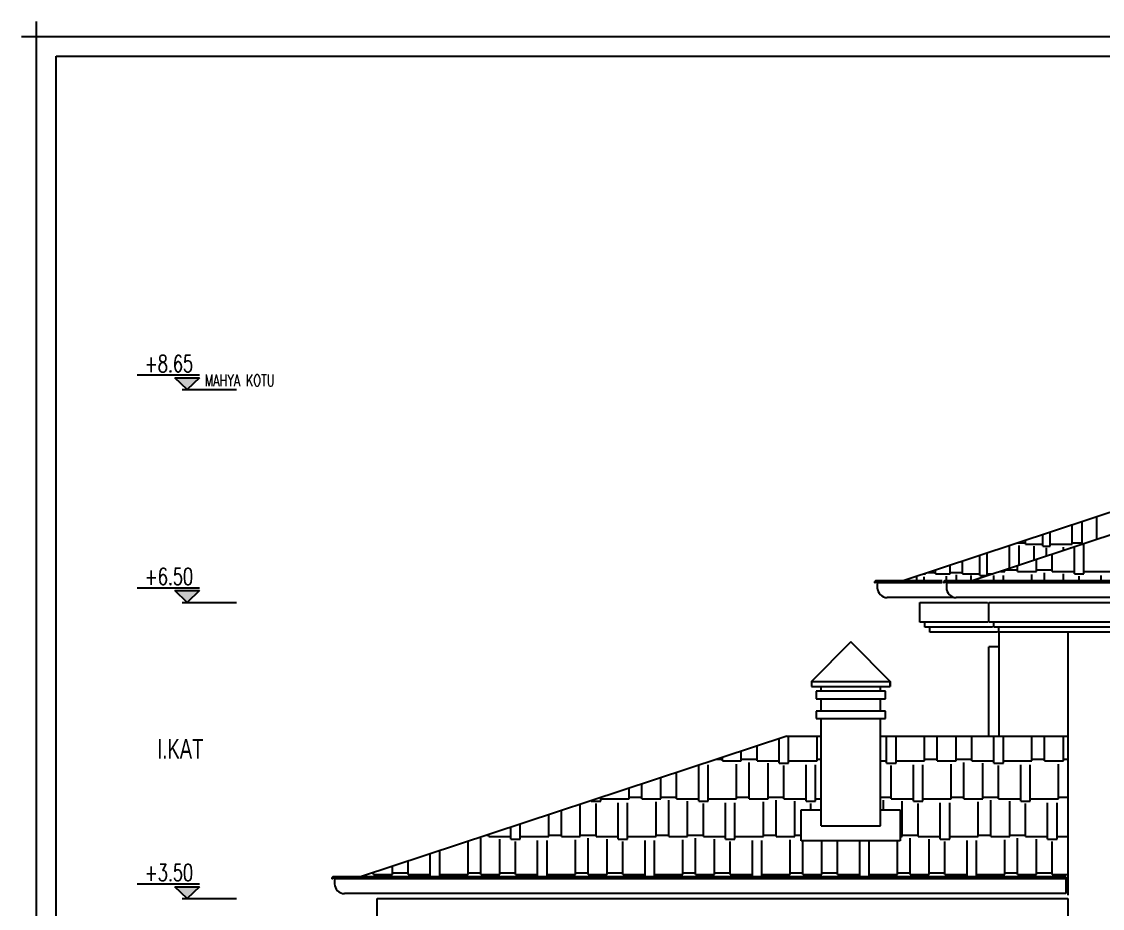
# Model space of a CAD drawing. Extents: x 3907.4 to 3911.57, y -3054.42 to -3053.7.
# Drawn here: x 3909.877 to 3910.0961, y -3054.2398 to -3054.0601 of the extents above; entities that cross this region are included whole.
import ezdxf
from ezdxf.enums import TextEntityAlignment as Align

# ---------------------------------------------------------------- set-up
doc = ezdxf.new("R2010")
doc.units = 0
doc.header["$LTSCALE"] = 2
doc.header["$MEASUREMENT"] = 0
for name, color, linetype in [('DUVAR', 7, 'CONTINUOUS'), ('KİREMİT', 9, 'CONTINUOUS'), ('TEXT', 11, 'CONTINUOUS')]:
    doc.layers.add(name, color=color, linetype=linetype)
doc.layers.add('Standard', color=7, linetype='CONTINUOUS', lineweight=25)
doc.styles.add('KAPı-PEN', font='simplex.shx', dxfattribs={"width": 0.7, "height": 10})
doc.styles.add('MAHAL', font='stylu.ttf', dxfattribs={"width": 0.7, "height": 20})

msp = doc.modelspace()

# ---------------------------------------------------------------- hatches: boundary and pattern name
at = {"layer": 'TEXT'}
for points in [[(3909.91309, -3054.13226), (3909.90809, -3054.13226), (3909.91059, -3054.13466)], [(3909.91309, -3054.17541), (3909.90809, -3054.17541), (3909.91059, -3054.17781)], [(3909.91309, -3054.23541), (3909.90809, -3054.23541), (3909.91059, -3054.23781)]]:
    msp.add_hatch(color=3, dxfattribs=at).paths.add_polyline_path(points)

# ---------------------------------------------------------------- linework, layer by layer
at = {"layer": 'DUVAR', "color": 3}
for p, q in [((3910.13713, -3054.14654), (3910.05571, -3054.17341)), ((3910.05913, -3054.17781), (3910.07284, -3054.17781)), ((3910.05913, -3054.18181), (3910.05913, -3054.17781)), ((3910.06013, -3054.18181), (3910.05913, -3054.18181)), ((3910.06013, -3054.18281), (3910.06013, -3054.18181)), ((3910.21513, -3054.18181), (3910.07413, -3054.18181)), ((3910.06113, -3054.18281), (3910.06013, -3054.18281)), ((3910.06113, -3054.18381), (3910.06113, -3054.18281)), ((3910.07489, -3054.18381), (3910.06113, -3054.18381)), ((3910.21413, -3054.18281), (3910.07513, -3054.18281))]:
    msp.add_line(p, q, dxfattribs=at)
at = {"layer": 'DUVAR', "color": 4}
for p, q in [((3910.14463, -3054.14868), (3910.06971, -3054.17341)), ((3910.08913, -3054.18381), (3910.08913, -3054.23711))]:
    msp.add_line(p, q, dxfattribs=at)
at = {"layer": 'DUVAR', "color": 5}
for p, q in [((3910.07313, -3054.17781), (3910.21613, -3054.17781)), ((3910.07313, -3054.18181), (3910.07313, -3054.17781)), ((3910.07413, -3054.18181), (3910.07313, -3054.18181)), ((3910.07413, -3054.18281), (3910.07413, -3054.18181)), ((3910.07513, -3054.18281), (3910.07413, -3054.18281)), ((3910.07513, -3054.18381), (3910.07513, -3054.18281)), ((3910.21413, -3054.18381), (3910.07513, -3054.18381)), ((3909.94913, -3054.23781), (3910.08913, -3054.23781)), ((3909.94913, -3054.24181), (3909.94913, -3054.23781)), ((3910.08913, -3054.23781), (3910.08913, -3054.24381))]:
    msp.add_line(p, q, dxfattribs=at)
at = {"layer": 'DUVAR', "color": 6}
for p, q in [((3910.07292, -3054.18181), (3910.05913, -3054.18181)), ((3910.07383, -3054.18281), (3910.06113, -3054.18281))]:
    msp.add_line(p, q, dxfattribs=at)
at = {"layer": 'DUVAR', "color": 11}
msp.add_line((3910.07513, -3054.18381), (3910.07513, -3054.20489), dxfattribs=at)
at = {"layer": 'DUVAR'}
for p, q in [((3910.03713, -3054.19381), (3910.04513, -3054.18581)), ((3910.04513, -3054.18581), (3910.03713, -3054.19381)), ((3910.04513, -3054.18581), (3910.05313, -3054.19381)), ((3910.05313, -3054.19381), (3910.04513, -3054.18581)), ((3910.03713, -3054.19381), (3910.03713, -3054.19481)), ((3910.03713, -3054.19381), (3910.03713, -3054.19481)), ((3910.03713, -3054.19481), (3910.05313, -3054.19481)), ((3910.03913, -3054.19581), (3910.03913, -3054.19481)), ((3910.05113, -3054.19581), (3910.05113, -3054.19481)), ((3910.05313, -3054.19381), (3910.05313, -3054.19481)), ((3910.05313, -3054.19481), (3910.05313, -3054.19381)), ((3910.03913, -3054.19981), (3910.03913, -3054.19731)), ((3910.05113, -3054.19981), (3910.05113, -3054.19731)), ((3910.03913, -3054.22308), (3910.03913, -3054.20131)), ((3910.05113, -3054.22308), (3910.05113, -3054.20131)), ((3910.03913, -3054.22308), (3910.05113, -3054.22308))]:
    msp.add_line(p, q, dxfattribs=at)
at = {"layer": 'DUVAR', "color": 7}
for p, q in [((3910.03213, -3054.20489), (3909.94571, -3054.23341)), ((3910.03213, -3054.20489), (3910.03913, -3054.20489)), ((3910.05113, -3054.20489), (3910.08913, -3054.20489))]:
    msp.add_line(p, q, dxfattribs=at)
at = {"layer": 'KİREMİT', "color": 9}
for p, q in [((3910.09002, -3054.16599), (3910.09002, -3054.16208)), ((3910.09202, -3054.16599), (3910.09202, -3054.16142)), ((3910.09502, -3054.16505), (3910.09502, -3054.16043)), ((3910.08402, -3054.16637), (3910.08402, -3054.16406)), ((3910.08552, -3054.16637), (3910.08552, -3054.16357)), ((3910.07727, -3054.17091), (3910.07727, -3054.16649)), ((3910.07893, -3054.16574), (3910.08052, -3054.16574)), ((3910.07927, -3054.17025), (3910.07927, -3054.16624)), ((3910.08052, -3054.16599), (3910.08052, -3054.16522)), ((3910.08052, -3054.16599), (3910.08402, -3054.16599)), ((3910.08227, -3054.16926), (3910.08227, -3054.16637)), ((3910.08402, -3054.16637), (3910.08552, -3054.16637)), ((3910.08477, -3054.16844), (3910.08477, -3054.16674)), ((3910.08552, -3054.16599), (3910.09002, -3054.16599)), ((3910.08827, -3054.16728), (3910.08827, -3054.16662)), ((3910.08977, -3054.16679), (3910.08977, -3054.16662)), ((3910.09002, -3054.16574), (3910.09202, -3054.16574)), ((3910.09202, -3054.16599), (3910.09217, -3054.16599)), ((3910.07127, -3054.17237), (3910.07127, -3054.16827)), ((3910.07277, -3054.17237), (3910.07277, -3054.16778)), ((3910.06227, -3054.17199), (3910.06227, -3054.17124)), ((3910.06527, -3054.17199), (3910.06527, -3054.17025)), ((3910.06777, -3054.17199), (3910.06777, -3054.16943)), ((3910.05852, -3054.17341), (3910.05852, -3054.17262)), ((3910.05999, -3054.17199), (3910.06027, -3054.17199)), ((3910.06002, -3054.17341), (3910.06002, -3054.17262)), ((3910.06027, -3054.17199), (3910.06027, -3054.1719)), ((3910.06074, -3054.17174), (3910.06227, -3054.17174)), ((3910.06227, -3054.17199), (3910.06527, -3054.17199)), ((3910.06452, -3054.17341), (3910.06452, -3054.17249)), ((3910.06527, -3054.17174), (3910.06777, -3054.17174)), ((3910.06652, -3054.17341), (3910.06652, -3054.17224)), ((3910.06777, -3054.17199), (3910.07127, -3054.17199)), ((3910.06952, -3054.17341), (3910.06952, -3054.17237)), ((3910.07127, -3054.17237), (3910.07277, -3054.17237)), ((3910.07277, -3054.17199), (3910.07399, -3054.17199))]:
    msp.add_line(p, q, dxfattribs=at)
at = {"layer": 'KİREMİT', "color": 2}
for p, q in [((3910.09045, -3054.17199), (3910.09045, -3054.16656)), ((3910.09237, -3054.17199), (3910.09237, -3054.16593)), ((3910.08597, -3054.17151), (3910.08597, -3054.16804)), ((3910.07637, -3054.17151), (3910.07637, -3054.17121)), ((3910.07641, -3054.17119), (3910.07893, -3054.17119)), ((3910.07893, -3054.17151), (3910.07893, -3054.17036)), ((3910.08277, -3054.17151), (3910.08277, -3054.1691)), ((3910.08277, -3054.17119), (3910.08597, -3054.17119)), ((3910.07413, -3054.17341), (3910.07413, -3054.17231)), ((3910.07544, -3054.17151), (3910.07637, -3054.17151)), ((3910.07605, -3054.17341), (3910.07605, -3054.17231)), ((3910.07893, -3054.17151), (3910.08277, -3054.17151)), ((3910.08181, -3054.17341), (3910.08181, -3054.17215)), ((3910.08437, -3054.17341), (3910.08437, -3054.17183)), ((3910.08597, -3054.17151), (3910.09045, -3054.17151)), ((3910.08821, -3054.17341), (3910.08821, -3054.17199)), ((3910.09045, -3054.17199), (3910.09237, -3054.17199)), ((3910.09141, -3054.17341), (3910.09141, -3054.17247)), ((3910.09237, -3054.17151), (3910.09813, -3054.17151)), ((3910.09589, -3054.17341), (3910.09589, -3054.17231)), ((3910.03061, -3054.21039), (3910.03061, -3054.20539)), ((3910.03253, -3054.21039), (3910.03253, -3054.20489)), ((3910.03829, -3054.20991), (3910.03829, -3054.20489)), ((3910.05237, -3054.21039), (3910.05237, -3054.20489)), ((3910.05429, -3054.21039), (3910.05429, -3054.20489)), ((3910.06005, -3054.20991), (3910.06005, -3054.20489)), ((3910.06261, -3054.20991), (3910.06261, -3054.20489)), ((3910.06645, -3054.20991), (3910.06645, -3054.20489)), ((3910.06965, -3054.20991), (3910.06965, -3054.20489)), ((3910.07413, -3054.21039), (3910.07413, -3054.20489)), ((3910.07605, -3054.21039), (3910.07605, -3054.20489)), ((3910.08181, -3054.20991), (3910.08181, -3054.20489)), ((3910.08437, -3054.20991), (3910.08437, -3054.20489)), ((3910.08821, -3054.20991), (3910.08821, -3054.20489)), ((3910.02293, -3054.20991), (3910.02293, -3054.20792)), ((3910.02613, -3054.20991), (3910.02613, -3054.20687)), ((3910.01787, -3054.20959), (3910.01909, -3054.20959)), ((3910.01909, -3054.20991), (3910.01909, -3054.20919)), ((3910.01909, -3054.20991), (3910.02293, -3054.20991)), ((3910.02197, -3054.21759), (3910.02197, -3054.21055)), ((3910.02293, -3054.20959), (3910.02613, -3054.20959)), ((3910.02453, -3054.21759), (3910.02453, -3054.21023)), ((3910.02613, -3054.20991), (3910.03061, -3054.20991)), ((3910.02837, -3054.21759), (3910.02837, -3054.21039)), ((3910.03061, -3054.21039), (3910.03253, -3054.21039)), ((3910.03253, -3054.20991), (3910.03829, -3054.20991)), ((3910.03829, -3054.20959), (3910.03913, -3054.20959)), ((3910.05113, -3054.20991), (3910.05237, -3054.20991)), ((3910.05237, -3054.21039), (3910.05429, -3054.21039)), ((3910.05429, -3054.20991), (3910.06005, -3054.20991)), ((3910.06005, -3054.20959), (3910.06261, -3054.20959)), ((3910.06261, -3054.20991), (3910.06645, -3054.20991)), ((3910.06549, -3054.21759), (3910.06549, -3054.21055)), ((3910.06645, -3054.20959), (3910.06965, -3054.20959)), ((3910.06805, -3054.21759), (3910.06805, -3054.21023)), ((3910.06965, -3054.20991), (3910.07413, -3054.20991)), ((3910.07189, -3054.21759), (3910.07189, -3054.21039)), ((3910.07413, -3054.21039), (3910.07605, -3054.21039)), ((3910.07605, -3054.20991), (3910.08181, -3054.20991)), ((3910.08181, -3054.20959), (3910.08437, -3054.20959)), ((3910.08437, -3054.20991), (3910.08821, -3054.20991)), ((3910.08725, -3054.21759), (3910.08725, -3054.21055)), ((3910.08821, -3054.20959), (3910.08913, -3054.20959)), ((3910.00981, -3054.21759), (3910.00981, -3054.21225)), ((3910.01429, -3054.21807), (3910.01429, -3054.21077)), ((3910.01621, -3054.21807), (3910.01621, -3054.21071)), ((3910.03157, -3054.21759), (3910.03157, -3054.21087)), ((3910.03605, -3054.21807), (3910.03605, -3054.21071)), ((3910.03797, -3054.21807), (3910.03797, -3054.21071)), ((3910.05333, -3054.21759), (3910.05333, -3054.21087)), ((3910.05781, -3054.21807), (3910.05781, -3054.21071)), ((3910.05973, -3054.21807), (3910.05973, -3054.21071)), ((3910.07509, -3054.21759), (3910.07509, -3054.21087)), ((3910.07957, -3054.21807), (3910.07957, -3054.21071)), ((3910.08149, -3054.21807), (3910.08149, -3054.21071)), ((3910.00277, -3054.21759), (3910.00277, -3054.21458)), ((3910.00661, -3054.21759), (3910.00661, -3054.21331)), ((3910.00021, -3054.21759), (3910.00021, -3054.21542)), ((3909.99029, -3054.22527), (3909.99029, -3054.21869)), ((3909.99253, -3054.21807), (3909.99253, -3054.21796)), ((3909.99253, -3054.21807), (3909.99445, -3054.21807)), ((3909.99349, -3054.22527), (3909.99349, -3054.21855)), ((3909.99445, -3054.21807), (3909.99445, -3054.21732)), ((3909.99445, -3054.21759), (3910.00021, -3054.21759)), ((3909.99797, -3054.22575), (3909.99797, -3054.21839)), ((3909.99989, -3054.22575), (3909.99989, -3054.21839)), ((3910.00021, -3054.21727), (3910.00277, -3054.21727)), ((3910.00277, -3054.21759), (3910.00661, -3054.21759)), ((3910.00565, -3054.22527), (3910.00565, -3054.21823)), ((3910.00661, -3054.21727), (3910.00981, -3054.21727)), ((3910.00821, -3054.22527), (3910.00821, -3054.21791)), ((3910.00981, -3054.21759), (3910.01429, -3054.21759)), ((3910.01205, -3054.22527), (3910.01205, -3054.21807)), ((3910.01429, -3054.21807), (3910.01621, -3054.21807)), ((3910.01525, -3054.22527), (3910.01525, -3054.21855)), ((3910.01621, -3054.21759), (3910.02197, -3054.21759)), ((3910.01973, -3054.22575), (3910.01973, -3054.21839)), ((3910.02165, -3054.22575), (3910.02165, -3054.21839)), ((3910.02197, -3054.21727), (3910.02453, -3054.21727)), ((3910.02453, -3054.21759), (3910.02837, -3054.21759)), ((3910.02741, -3054.22527), (3910.02741, -3054.21823)), ((3910.02837, -3054.21727), (3910.03157, -3054.21727)), ((3910.02997, -3054.22527), (3910.02997, -3054.21791)), ((3910.03157, -3054.21759), (3910.03605, -3054.21759)), ((3910.03381, -3054.22527), (3910.03381, -3054.21807)), ((3910.03605, -3054.21807), (3910.03797, -3054.21807)), ((3910.03701, -3054.21986), (3910.03701, -3054.21855)), ((3910.03797, -3054.21759), (3910.03913, -3054.21759)), ((3910.05113, -3054.21727), (3910.05333, -3054.21727)), ((3910.05173, -3054.21986), (3910.05173, -3054.21791)), ((3910.05333, -3054.21759), (3910.05781, -3054.21759)), ((3910.05557, -3054.22527), (3910.05557, -3054.21807)), ((3910.05781, -3054.21807), (3910.05973, -3054.21807)), ((3910.05877, -3054.22527), (3910.05877, -3054.21855)), ((3910.05973, -3054.21759), (3910.06549, -3054.21759)), ((3910.06325, -3054.22575), (3910.06325, -3054.21839)), ((3910.06517, -3054.22575), (3910.06517, -3054.21839)), ((3910.06549, -3054.21727), (3910.06805, -3054.21727)), ((3910.06805, -3054.21759), (3910.07189, -3054.21759)), ((3910.07093, -3054.22527), (3910.07093, -3054.21823)), ((3910.07189, -3054.21727), (3910.07509, -3054.21727)), ((3910.07349, -3054.22527), (3910.07349, -3054.21791)), ((3910.07509, -3054.21759), (3910.07957, -3054.21759)), ((3910.07733, -3054.22527), (3910.07733, -3054.21807)), ((3910.07957, -3054.21807), (3910.08149, -3054.21807)), ((3910.08053, -3054.22527), (3910.08053, -3054.21855)), ((3910.08149, -3054.21759), (3910.08725, -3054.21759)), ((3910.08501, -3054.22575), (3910.08501, -3054.21839)), ((3910.08693, -3054.22575), (3910.08693, -3054.21839)), ((3910.08725, -3054.21727), (3910.08913, -3054.21727)), ((3909.98389, -3054.22527), (3909.98389, -3054.22081)), ((3909.98645, -3054.22527), (3909.98645, -3054.21996)), ((3909.97621, -3054.22575), (3909.97621, -3054.22334)), ((3909.97813, -3054.22575), (3909.97813, -3054.22271)), ((3909.97013, -3054.23295), (3909.97013, -3054.22559)), ((3909.97132, -3054.22495), (3909.97173, -3054.22495)), ((3909.97173, -3054.22527), (3909.97173, -3054.22482)), ((3909.97173, -3054.22527), (3909.97621, -3054.22527)), ((3909.97397, -3054.23295), (3909.97397, -3054.22575)), ((3909.97621, -3054.22575), (3909.97813, -3054.22575)), ((3909.97813, -3054.22527), (3909.98389, -3054.22527)), ((3909.98389, -3054.22495), (3909.98645, -3054.22495)), ((3909.98645, -3054.22527), (3909.99029, -3054.22527)), ((3909.98933, -3054.23295), (3909.98933, -3054.22591)), ((3909.99029, -3054.22495), (3909.99349, -3054.22495)), ((3909.99189, -3054.23295), (3909.99189, -3054.22559)), ((3909.99349, -3054.22527), (3909.99797, -3054.22527)), ((3909.99573, -3054.23295), (3909.99573, -3054.22575)), ((3909.99797, -3054.22575), (3909.99989, -3054.22575)), ((3909.99989, -3054.22527), (3910.00565, -3054.22527)), ((3910.00565, -3054.22495), (3910.00821, -3054.22495)), ((3910.00821, -3054.22527), (3910.01205, -3054.22527)), ((3910.01109, -3054.23295), (3910.01109, -3054.22591)), ((3910.01205, -3054.22495), (3910.01525, -3054.22495)), ((3910.01365, -3054.23295), (3910.01365, -3054.22559)), ((3910.01525, -3054.22527), (3910.01973, -3054.22527)), ((3910.01749, -3054.23295), (3910.01749, -3054.22575)), ((3910.01973, -3054.22575), (3910.02165, -3054.22575)), ((3910.02165, -3054.22527), (3910.02741, -3054.22527)), ((3910.02741, -3054.22495), (3910.02997, -3054.22495)), ((3910.02997, -3054.22527), (3910.03381, -3054.22527)), ((3910.03285, -3054.23295), (3910.03285, -3054.22591)), ((3910.03381, -3054.22495), (3910.03504, -3054.22495)), ((3910.05511, -3054.22527), (3910.05557, -3054.22527)), ((3910.05557, -3054.22495), (3910.05877, -3054.22495)), ((3910.05717, -3054.23295), (3910.05717, -3054.22559)), ((3910.05877, -3054.22527), (3910.06325, -3054.22527)), ((3910.06101, -3054.23295), (3910.06101, -3054.22575)), ((3910.06325, -3054.22575), (3910.06517, -3054.22575)), ((3910.06517, -3054.22527), (3910.07093, -3054.22527)), ((3910.07093, -3054.22495), (3910.07349, -3054.22495)), ((3910.07349, -3054.22527), (3910.07733, -3054.22527)), ((3910.07637, -3054.23295), (3910.07637, -3054.22591)), ((3910.07733, -3054.22495), (3910.08053, -3054.22495)), ((3910.07893, -3054.23295), (3910.07893, -3054.22559)), ((3910.08053, -3054.22527), (3910.08501, -3054.22527)), ((3910.08277, -3054.23295), (3910.08277, -3054.22575)), ((3910.08501, -3054.22575), (3910.08693, -3054.22575)), ((3910.08693, -3054.22527), (3910.08913, -3054.22527)), ((3909.96181, -3054.23341), (3909.96181, -3054.22809)), ((3909.96757, -3054.23295), (3909.96757, -3054.22619)), ((3909.97717, -3054.23295), (3909.97717, -3054.22623)), ((3909.98165, -3054.23341), (3909.98165, -3054.22607)), ((3909.98357, -3054.23341), (3909.98357, -3054.22607)), ((3909.99893, -3054.23295), (3909.99893, -3054.22623)), ((3910.00341, -3054.23341), (3910.00341, -3054.22607)), ((3910.00533, -3054.23341), (3910.00533, -3054.22607)), ((3910.02069, -3054.23295), (3910.02069, -3054.22623)), ((3910.02517, -3054.23341), (3910.02517, -3054.22607)), ((3910.02709, -3054.23341), (3910.02709, -3054.22607)), ((3910.03541, -3054.23295), (3910.03541, -3054.22615)), ((3910.03925, -3054.23295), (3910.03925, -3054.22615)), ((3910.04245, -3054.23295), (3910.04245, -3054.22623)), ((3910.04693, -3054.23341), (3910.04693, -3054.22615)), ((3910.04885, -3054.23341), (3910.04885, -3054.22615)), ((3910.05461, -3054.23295), (3910.05461, -3054.22615)), ((3910.06421, -3054.23295), (3910.06421, -3054.22623)), ((3910.06869, -3054.23341), (3910.06869, -3054.22607)), ((3910.07061, -3054.23341), (3910.07061, -3054.22607)), ((3910.08597, -3054.23295), (3910.08597, -3054.22623)), ((3909.95541, -3054.23295), (3909.95541, -3054.2302)), ((3909.95989, -3054.23341), (3909.95989, -3054.22873)), ((3909.94837, -3054.23295), (3909.94837, -3054.23253)), ((3909.95221, -3054.23295), (3909.95221, -3054.23126)), ((3909.94805, -3054.23263), (3909.94837, -3054.23263)), ((3909.94837, -3054.23295), (3909.95221, -3054.23295)), ((3909.95221, -3054.23263), (3909.95541, -3054.23263)), ((3909.95381, -3054.23341), (3909.95381, -3054.23327)), ((3909.95541, -3054.23295), (3909.95989, -3054.23295)), ((3909.96181, -3054.23295), (3909.96757, -3054.23295)), ((3909.96757, -3054.23263), (3909.97013, -3054.23263)), ((3909.97013, -3054.23295), (3909.97397, -3054.23295)), ((3909.97397, -3054.23263), (3909.97717, -3054.23263)), ((3909.97557, -3054.23341), (3909.97557, -3054.23327)), ((3909.97717, -3054.23295), (3909.98165, -3054.23295)), ((3909.98357, -3054.23295), (3909.98933, -3054.23295)), ((3909.98933, -3054.23263), (3909.99189, -3054.23263)), ((3909.99189, -3054.23295), (3909.99573, -3054.23295)), ((3909.99573, -3054.23263), (3909.99893, -3054.23263)), ((3909.99733, -3054.23341), (3909.99733, -3054.23327)), ((3909.99893, -3054.23295), (3910.00341, -3054.23295)), ((3910.00533, -3054.23295), (3910.01109, -3054.23295)), ((3910.01109, -3054.23263), (3910.01365, -3054.23263)), ((3910.01365, -3054.23295), (3910.01749, -3054.23295)), ((3910.01749, -3054.23263), (3910.02069, -3054.23263)), ((3910.01909, -3054.23341), (3910.01909, -3054.23327)), ((3910.02069, -3054.23295), (3910.02517, -3054.23295)), ((3910.02709, -3054.23295), (3910.03285, -3054.23295)), ((3910.03285, -3054.23263), (3910.03541, -3054.23263)), ((3910.03541, -3054.23295), (3910.03925, -3054.23295)), ((3910.03925, -3054.23263), (3910.04245, -3054.23263)), ((3910.04085, -3054.23341), (3910.04085, -3054.23327)), ((3910.04245, -3054.23295), (3910.04693, -3054.23295)), ((3910.04885, -3054.23295), (3910.05461, -3054.23295)), ((3910.05461, -3054.23263), (3910.05717, -3054.23263)), ((3910.05717, -3054.23295), (3910.06101, -3054.23295)), ((3910.06101, -3054.23263), (3910.06421, -3054.23263)), ((3910.06261, -3054.23341), (3910.06261, -3054.23327)), ((3910.06421, -3054.23295), (3910.06869, -3054.23295)), ((3910.07061, -3054.23295), (3910.07637, -3054.23295)), ((3910.07637, -3054.23263), (3910.07893, -3054.23263)), ((3910.07893, -3054.23295), (3910.08277, -3054.23295)), ((3910.08277, -3054.23263), (3910.08597, -3054.23263)), ((3910.08437, -3054.23341), (3910.08437, -3054.23327)), ((3910.08597, -3054.23295), (3910.08913, -3054.23295))]:
    msp.add_line(p, q, dxfattribs=at)
at = {"layer": 'KİREMİT'}
for p, q in [((3910.06366, -3054.17341), (3910.0503, -3054.17341)), ((3910.14463, -3054.17341), (3910.0643, -3054.17341)), ((3910.0501, -3054.17381), (3910.0499, -3054.17381)), ((3910.0505, -3054.17381), (3910.0505, -3054.17481)), ((3910.06366, -3054.17381), (3910.0505, -3054.17381)), ((3910.0641, -3054.17381), (3910.0639, -3054.17381)), ((3910.0645, -3054.17381), (3910.0645, -3054.17481)), ((3910.14463, -3054.17381), (3910.0645, -3054.17381)), ((3910.06586, -3054.17681), (3910.0525, -3054.17681)), ((3910.14463, -3054.17681), (3910.0665, -3054.17681)), ((3909.9401, -3054.23381), (3909.9399, -3054.23381)), ((3910.08873, -3054.23341), (3909.9403, -3054.23341)), ((3909.9405, -3054.23381), (3909.9405, -3054.23481)), ((3910.08873, -3054.23381), (3909.9405, -3054.23381)), ((3910.08873, -3054.23341), (3910.08873, -3054.23681)), ((3910.08873, -3054.23681), (3909.9425, -3054.23681))]:
    msp.add_line(p, q, dxfattribs=at)
for centre, radius, start, end in [((3910.0503, -3054.17381), 0.0004, 90, 180), ((3910.0643, -3054.17381), 0.0004, 90, 180), ((3910.0503, -3054.17381), 0.0002, 0, 180), ((3910.0525, -3054.17481), 0.002, 180, 270), ((3910.0643, -3054.17381), 0.0002, 0, 180), ((3910.0665, -3054.17481), 0.002, 180, 270), ((3909.9403, -3054.23381), 0.0004, 90, 180), ((3909.9403, -3054.23381), 0.0002, 0, 180), ((3909.9425, -3054.23481), 0.002, 180, 270)]:
    msp.add_arc(centre, radius, start, end, dxfattribs=at)
at = {"layer": 'Standard', "color": 2, "linetype": 'ByBlock'}
for p, q in [((3910.07513, -3054.18681), (3910.07313, -3054.18681)), ((3910.07313, -3054.18981), (3910.07313, -3054.18681)), ((3910.07313, -3054.20381), (3910.07313, -3054.18981)), ((3910.03713, -3054.19381), (3910.05313, -3054.19381)), ((3910.05213, -3054.19581), (3910.03813, -3054.19581)), ((3910.03813, -3054.19581), (3910.03813, -3054.19731)), ((3910.03813, -3054.19731), (3910.05213, -3054.19731)), ((3910.05213, -3054.19731), (3910.05213, -3054.19581)), ((3910.05213, -3054.19981), (3910.03813, -3054.19981)), ((3910.03813, -3054.19981), (3910.03813, -3054.20131)), ((3910.03813, -3054.20131), (3910.05213, -3054.20131)), ((3910.05213, -3054.20131), (3910.05213, -3054.19981)), ((3910.07313, -3054.20489), (3910.07313, -3054.20381)), ((3910.03504, -3054.22615), (3910.03504, -3054.21986)), ((3910.03504, -3054.21986), (3910.03913, -3054.21986)), ((3910.05113, -3054.21986), (3910.05511, -3054.21986)), ((3910.05511, -3054.21986), (3910.05511, -3054.22615)), ((3910.05511, -3054.22615), (3910.03504, -3054.22615))]:
    msp.add_line(p, q, dxfattribs=at)
at = {"layer": 'TEXT', "color": 30}
for p, q in [((3909.88005, -3054.41968), (3909.88005, -3054.06008)), ((3909.87705, -3054.06308), (3910.36782, -3054.06308))]:
    msp.add_line(p, q, dxfattribs=at)
at = {"layer": 'TEXT', "color": 5, "ltscale": 50}
for p, q in [((3909.88405, -3054.06708), (3910.36082, -3054.06708)), ((3909.88405, -3054.41268), (3909.88405, -3054.06708))]:
    msp.add_line(p, q, dxfattribs=at)
at = {"layer": 'TEXT', "color": 3}
for p, q in [((3909.90049, -3054.13166), (3909.91309, -3054.13166)), ((3909.91059, -3054.13466), (3909.90809, -3054.13226)), ((3909.90809, -3054.13226), (3909.91309, -3054.13226)), ((3909.91309, -3054.13226), (3909.91059, -3054.13466)), ((3909.90959, -3054.13466), (3909.92059, -3054.13466)), ((3909.90049, -3054.17481), (3909.91309, -3054.17481)), ((3909.91059, -3054.17781), (3909.90809, -3054.17541)), ((3909.90809, -3054.17541), (3909.91309, -3054.17541)), ((3909.91309, -3054.17541), (3909.91059, -3054.17781)), ((3909.90959, -3054.17781), (3909.92059, -3054.17781)), ((3909.90049, -3054.23481), (3909.91309, -3054.23481)), ((3909.91059, -3054.23781), (3909.90809, -3054.23541)), ((3909.90809, -3054.23541), (3909.91309, -3054.23541)), ((3909.91309, -3054.23541), (3909.91059, -3054.23781)), ((3909.90959, -3054.23781), (3909.92059, -3054.23781))]:
    msp.add_line(p, q, dxfattribs=at)

# ---------------------------------------------------------------- texts
at = {"layer": 'TEXT', "color": 1, "style": 'KAPı-PEN', "width": 0.7}
msp.add_text('MAHYA KOTU', height=0.0024, dxfattribs=at).set_placement((3909.91414, -3054.134))
at = {"layer": 'TEXT', "color": 3, "style": 'MAHAL', "width": 0.7}
msp.add_text('I.KAT', height=0.004, dxfattribs=at).set_placement((3909.90453, -3054.20947))
at = {"layer": 'TEXT', "color": 3, "style": 'KAPı-PEN', "width": 0.7}
for tag, text, p in [('+8.65', '+8.65', (3909.9069, -3054.1311)), ('+6.50', '+6.50', (3909.9069, -3054.17425)), ('+3.50', '+3.50', (3909.9069, -3054.23425))]:
    msp.add_attdef(tag, text=text, height=0.0034, dxfattribs=at).set_placement(p, align=Align.CENTER)

doc.saveas('drawing.dxf')
